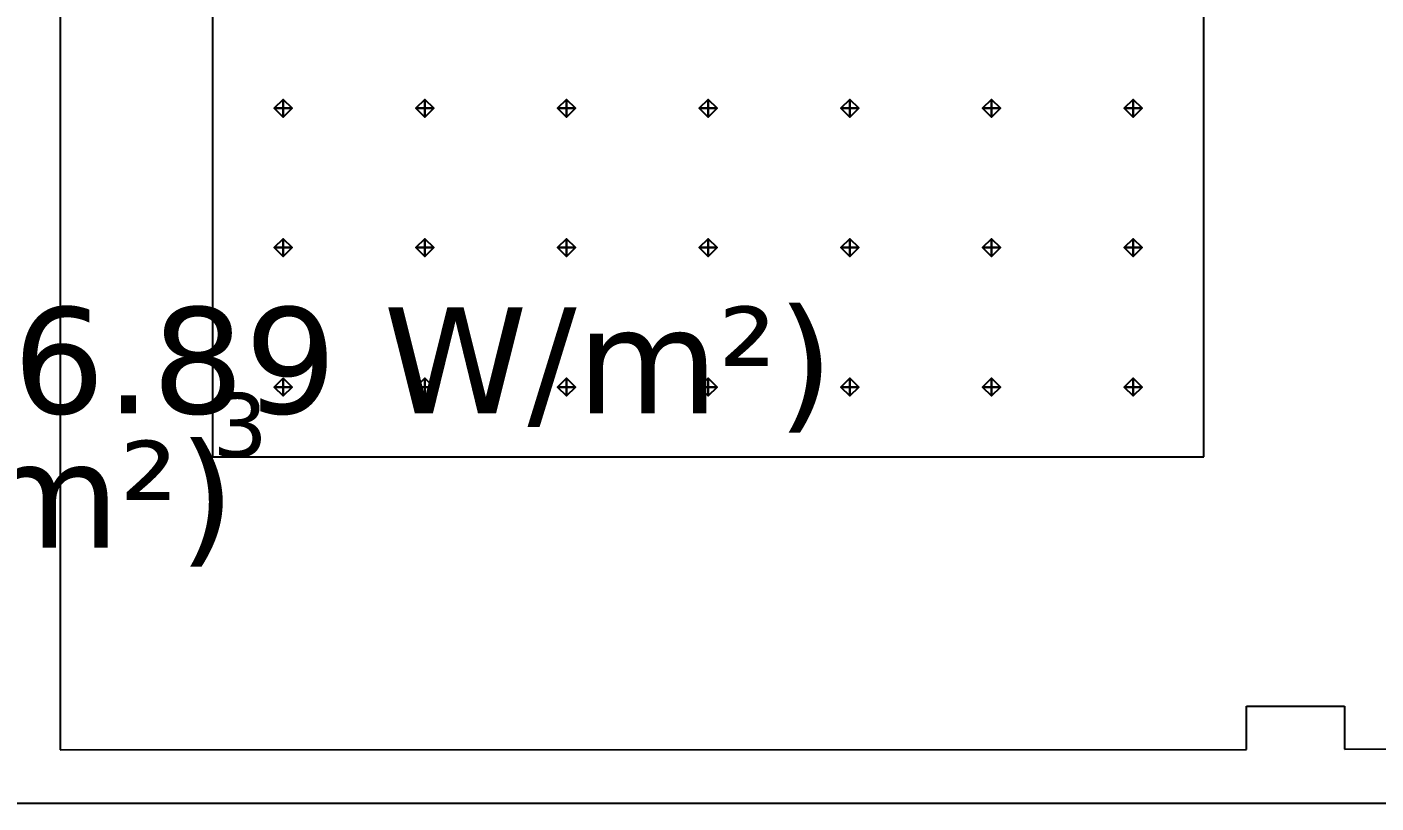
# Model space of a CAD drawing. Header units: inches. Extents: x -2 to 23.6, y -0.2 to 13.5.
# Drawn here: x 13.059 to 16.868, y 0.84 to 3.032 of the extents above; entities that cross this region are included whole.
import ezdxf

# ---------------------------------------------------------------- set-up
doc = ezdxf.new("R2010")
doc.units = ezdxf.units.IN
doc.header["$MEASUREMENT"] = 0
for name, color, linetype, true_color in [('DLX_CALC', 3, 'Continuous', 0x00ff00), ('DLX_CONT', 7, 'Continuous', 0x969696), ('DLX_DESC', 7, 'Continuous', 0x969696), ('DLX_RESKEY_IDX', 7, 'Continuous', 0x707070)]:
    doc.layers.add(name, color=color, linetype=linetype, true_color=true_color)
doc.styles.add('TableTextStyle', font='')
doc.styles.get('TableTextStyle').set_extended_font_data('VERDANA.TTF')

msp = doc.modelspace()

# ---------------------------------------------------------------- linework, layer by layer
at = {"layer": 'DLX_CALC'}
for points in [[(13.5822, 8.1178, 0), (13.5822, 1.8178, 0)], [(16.3822, 1.8178, 0), (16.3822, 8.1178, 0)], [(13.5822, 1.8178, 0), (16.3822, 1.8178, 0)]]:
    msp.add_polyline3d(points, dxfattribs=at)
at = {"layer": 'DLX_CONT'}
for points in [[(13.1521, 3.2401, 0), (13.1521, 0.9904, 0)], [(16.5021, 0.9916, 0), (16.5021, 1.1139, 0)], [(16.5021, 1.1139, 0), (16.7792, 1.1139, 0)], [(16.7792, 1.1139, 0), (16.7792, 0.992, 0)], [(13.1521, 0.9904, 0), (16.5021, 0.9916, 0)], [(16.7792, 0.992, 0), (17.9832, 0.9933, 0)], [(11.2799, 0.84, 0), (18.2332, 0.84, 0)]]:
    msp.add_polyline3d(points, dxfattribs=at)

# ---------------------------------------------------------------- texts
at = {"layer": 'DLX_DESC', "style": 'TableTextStyle'}
for s, p in [('aseo (6.89 W/m²)', (11.7552, 1.9403)), ('Escaleras (1.71 W/m²)', (9.0804, 1.5613))]:
    msp.add_text(s, height=0.3, dxfattribs=at).set_placement(p)
at = {"layer": 'DLX_RESKEY_IDX', "style": 'TableTextStyle'}
msp.add_text('3', height=0.18, dxfattribs=at).set_placement((13.5822, 1.8178))

# ---------------------------------------------------------------- meshes
at = {"layer": 'DLX_CALC'}
mesh = msp.add_polyface(dxfattribs=at)
corners = [(13.7822, 2.7771), (13.8072, 2.8022), (13.7822, 2.8022), (13.8072, 2.8022), (13.7822, 2.8272), (13.7822, 2.8022), (13.7822, 2.8272), (13.7572, 2.8022), (13.7822, 2.8022), (13.7572, 2.8022), (13.7822, 2.7771), (13.7822, 2.8022), (13.8072, 2.8022), (13.7822, 2.7771), (13.7822, 2.8022), (13.7822, 2.8272), (13.8072, 2.8022), (13.7822, 2.8022), (13.7572, 2.8022), (13.7822, 2.8272), (13.7822, 2.8022), (13.7822, 2.7771), (13.7572, 2.8022), (13.7822, 2.8022)]
mesh.append_faces([[corners[k] for k in face] for face in [(0, 1, 2), (3, 4, 5), (6, 7, 8), (9, 10, 11), (12, 13, 14), (15, 16, 17), (18, 19, 20), (21, 22, 23)]])
mesh = msp.add_polyface(dxfattribs=at)
corners = [(14.1822, 2.7771), (14.2072, 2.8022), (14.1822, 2.8022), (14.2072, 2.8022), (14.1822, 2.8272), (14.1822, 2.8022), (14.1822, 2.8272), (14.1572, 2.8022), (14.1822, 2.8022), (14.1572, 2.8022), (14.1822, 2.7771), (14.1822, 2.8022), (14.2072, 2.8022), (14.1822, 2.7771), (14.1822, 2.8022), (14.1822, 2.8272), (14.2072, 2.8022), (14.1822, 2.8022), (14.1572, 2.8022), (14.1822, 2.8272), (14.1822, 2.8022), (14.1822, 2.7771), (14.1572, 2.8022), (14.1822, 2.8022)]
mesh.append_faces([[corners[k] for k in face] for face in [(0, 1, 2), (3, 4, 5), (6, 7, 8), (9, 10, 11), (12, 13, 14), (15, 16, 17), (18, 19, 20), (21, 22, 23)]])
mesh = msp.add_polyface(dxfattribs=at)
corners = [(14.5822, 2.7771), (14.6072, 2.8022), (14.5822, 2.8022), (14.6072, 2.8022), (14.5822, 2.8272), (14.5822, 2.8022), (14.5822, 2.8272), (14.5572, 2.8022), (14.5822, 2.8022), (14.5572, 2.8022), (14.5822, 2.7771), (14.5822, 2.8022), (14.6072, 2.8022), (14.5822, 2.7771), (14.5822, 2.8022), (14.5822, 2.8272), (14.6072, 2.8022), (14.5822, 2.8022), (14.5572, 2.8022), (14.5822, 2.8272), (14.5822, 2.8022), (14.5822, 2.7771), (14.5572, 2.8022), (14.5822, 2.8022)]
mesh.append_faces([[corners[k] for k in face] for face in [(0, 1, 2), (3, 4, 5), (6, 7, 8), (9, 10, 11), (12, 13, 14), (15, 16, 17), (18, 19, 20), (21, 22, 23)]])
mesh = msp.add_polyface(dxfattribs=at)
corners = [(14.9822, 2.7771), (15.0072, 2.8022), (14.9822, 2.8022), (15.0072, 2.8022), (14.9822, 2.8272), (14.9822, 2.8022), (14.9822, 2.8272), (14.9572, 2.8022), (14.9822, 2.8022), (14.9572, 2.8022), (14.9822, 2.7771), (14.9822, 2.8022), (15.0072, 2.8022), (14.9822, 2.7771), (14.9822, 2.8022), (14.9822, 2.8272), (15.0072, 2.8022), (14.9822, 2.8022), (14.9572, 2.8022), (14.9822, 2.8272), (14.9822, 2.8022), (14.9822, 2.7771), (14.9572, 2.8022), (14.9822, 2.8022)]
mesh.append_faces([[corners[k] for k in face] for face in [(0, 1, 2), (3, 4, 5), (6, 7, 8), (9, 10, 11), (12, 13, 14), (15, 16, 17), (18, 19, 20), (21, 22, 23)]])
mesh = msp.add_polyface(dxfattribs=at)
corners = [(15.3822, 2.7771), (15.4072, 2.8022), (15.3822, 2.8022), (15.4072, 2.8022), (15.3822, 2.8272), (15.3822, 2.8022), (15.3822, 2.8272), (15.3572, 2.8022), (15.3822, 2.8022), (15.3572, 2.8022), (15.3822, 2.7771), (15.3822, 2.8022), (15.4072, 2.8022), (15.3822, 2.7771), (15.3822, 2.8022), (15.3822, 2.8272), (15.4072, 2.8022), (15.3822, 2.8022), (15.3572, 2.8022), (15.3822, 2.8272), (15.3822, 2.8022), (15.3822, 2.7771), (15.3572, 2.8022), (15.3822, 2.8022)]
mesh.append_faces([[corners[k] for k in face] for face in [(0, 1, 2), (3, 4, 5), (6, 7, 8), (9, 10, 11), (12, 13, 14), (15, 16, 17), (18, 19, 20), (21, 22, 23)]])
mesh = msp.add_polyface(dxfattribs=at)
corners = [(15.7822, 2.7771), (15.8072, 2.8022), (15.7822, 2.8022), (15.8072, 2.8022), (15.7822, 2.8272), (15.7822, 2.8022), (15.7822, 2.8272), (15.7572, 2.8022), (15.7822, 2.8022), (15.7572, 2.8022), (15.7822, 2.7771), (15.7822, 2.8022), (15.8072, 2.8022), (15.7822, 2.7771), (15.7822, 2.8022), (15.7822, 2.8272), (15.8072, 2.8022), (15.7822, 2.8022), (15.7572, 2.8022), (15.7822, 2.8272), (15.7822, 2.8022), (15.7822, 2.7771), (15.7572, 2.8022), (15.7822, 2.8022)]
mesh.append_faces([[corners[k] for k in face] for face in [(0, 1, 2), (3, 4, 5), (6, 7, 8), (9, 10, 11), (12, 13, 14), (15, 16, 17), (18, 19, 20), (21, 22, 23)]])
mesh = msp.add_polyface(dxfattribs=at)
corners = [(16.1822, 2.7771), (16.2072, 2.8022), (16.1822, 2.8022), (16.2072, 2.8022), (16.1822, 2.8272), (16.1822, 2.8022), (16.1822, 2.8272), (16.1572, 2.8022), (16.1822, 2.8022), (16.1572, 2.8022), (16.1822, 2.7771), (16.1822, 2.8022), (16.2072, 2.8022), (16.1822, 2.7771), (16.1822, 2.8022), (16.1822, 2.8272), (16.2072, 2.8022), (16.1822, 2.8022), (16.1572, 2.8022), (16.1822, 2.8272), (16.1822, 2.8022), (16.1822, 2.7771), (16.1572, 2.8022), (16.1822, 2.8022)]
mesh.append_faces([[corners[k] for k in face] for face in [(0, 1, 2), (3, 4, 5), (6, 7, 8), (9, 10, 11), (12, 13, 14), (15, 16, 17), (18, 19, 20), (21, 22, 23)]])
mesh = msp.add_polyface(dxfattribs=at)
corners = [(13.7822, 2.3834), (13.8072, 2.4084), (13.7822, 2.4084), (13.8072, 2.4084), (13.7822, 2.4334), (13.7822, 2.4084), (13.7822, 2.4334), (13.7572, 2.4084), (13.7822, 2.4084), (13.7572, 2.4084), (13.7822, 2.3834), (13.7822, 2.4084), (13.8072, 2.4084), (13.7822, 2.3834), (13.7822, 2.4084), (13.7822, 2.4334), (13.8072, 2.4084), (13.7822, 2.4084), (13.7572, 2.4084), (13.7822, 2.4334), (13.7822, 2.4084), (13.7822, 2.3834), (13.7572, 2.4084), (13.7822, 2.4084)]
mesh.append_faces([[corners[k] for k in face] for face in [(0, 1, 2), (3, 4, 5), (6, 7, 8), (9, 10, 11), (12, 13, 14), (15, 16, 17), (18, 19, 20), (21, 22, 23)]])
mesh = msp.add_polyface(dxfattribs=at)
corners = [(14.1822, 2.3834), (14.2072, 2.4084), (14.1822, 2.4084), (14.2072, 2.4084), (14.1822, 2.4334), (14.1822, 2.4084), (14.1822, 2.4334), (14.1572, 2.4084), (14.1822, 2.4084), (14.1572, 2.4084), (14.1822, 2.3834), (14.1822, 2.4084), (14.2072, 2.4084), (14.1822, 2.3834), (14.1822, 2.4084), (14.1822, 2.4334), (14.2072, 2.4084), (14.1822, 2.4084), (14.1572, 2.4084), (14.1822, 2.4334), (14.1822, 2.4084), (14.1822, 2.3834), (14.1572, 2.4084), (14.1822, 2.4084)]
mesh.append_faces([[corners[k] for k in face] for face in [(0, 1, 2), (3, 4, 5), (6, 7, 8), (9, 10, 11), (12, 13, 14), (15, 16, 17), (18, 19, 20), (21, 22, 23)]])
mesh = msp.add_polyface(dxfattribs=at)
corners = [(14.5822, 2.3834), (14.6072, 2.4084), (14.5822, 2.4084), (14.6072, 2.4084), (14.5822, 2.4334), (14.5822, 2.4084), (14.5822, 2.4334), (14.5572, 2.4084), (14.5822, 2.4084), (14.5572, 2.4084), (14.5822, 2.3834), (14.5822, 2.4084), (14.6072, 2.4084), (14.5822, 2.3834), (14.5822, 2.4084), (14.5822, 2.4334), (14.6072, 2.4084), (14.5822, 2.4084), (14.5572, 2.4084), (14.5822, 2.4334), (14.5822, 2.4084), (14.5822, 2.3834), (14.5572, 2.4084), (14.5822, 2.4084)]
mesh.append_faces([[corners[k] for k in face] for face in [(0, 1, 2), (3, 4, 5), (6, 7, 8), (9, 10, 11), (12, 13, 14), (15, 16, 17), (18, 19, 20), (21, 22, 23)]])
mesh = msp.add_polyface(dxfattribs=at)
corners = [(14.9822, 2.3834), (15.0072, 2.4084), (14.9822, 2.4084), (15.0072, 2.4084), (14.9822, 2.4334), (14.9822, 2.4084), (14.9822, 2.4334), (14.9572, 2.4084), (14.9822, 2.4084), (14.9572, 2.4084), (14.9822, 2.3834), (14.9822, 2.4084), (15.0072, 2.4084), (14.9822, 2.3834), (14.9822, 2.4084), (14.9822, 2.4334), (15.0072, 2.4084), (14.9822, 2.4084), (14.9572, 2.4084), (14.9822, 2.4334), (14.9822, 2.4084), (14.9822, 2.3834), (14.9572, 2.4084), (14.9822, 2.4084)]
mesh.append_faces([[corners[k] for k in face] for face in [(0, 1, 2), (3, 4, 5), (6, 7, 8), (9, 10, 11), (12, 13, 14), (15, 16, 17), (18, 19, 20), (21, 22, 23)]])
mesh = msp.add_polyface(dxfattribs=at)
corners = [(15.3822, 2.3834), (15.4072, 2.4084), (15.3822, 2.4084), (15.4072, 2.4084), (15.3822, 2.4334), (15.3822, 2.4084), (15.3822, 2.4334), (15.3572, 2.4084), (15.3822, 2.4084), (15.3572, 2.4084), (15.3822, 2.3834), (15.3822, 2.4084), (15.4072, 2.4084), (15.3822, 2.3834), (15.3822, 2.4084), (15.3822, 2.4334), (15.4072, 2.4084), (15.3822, 2.4084), (15.3572, 2.4084), (15.3822, 2.4334), (15.3822, 2.4084), (15.3822, 2.3834), (15.3572, 2.4084), (15.3822, 2.4084)]
mesh.append_faces([[corners[k] for k in face] for face in [(0, 1, 2), (3, 4, 5), (6, 7, 8), (9, 10, 11), (12, 13, 14), (15, 16, 17), (18, 19, 20), (21, 22, 23)]])
mesh = msp.add_polyface(dxfattribs=at)
corners = [(15.7822, 2.3834), (15.8072, 2.4084), (15.7822, 2.4084), (15.8072, 2.4084), (15.7822, 2.4334), (15.7822, 2.4084), (15.7822, 2.4334), (15.7572, 2.4084), (15.7822, 2.4084), (15.7572, 2.4084), (15.7822, 2.3834), (15.7822, 2.4084), (15.8072, 2.4084), (15.7822, 2.3834), (15.7822, 2.4084), (15.7822, 2.4334), (15.8072, 2.4084), (15.7822, 2.4084), (15.7572, 2.4084), (15.7822, 2.4334), (15.7822, 2.4084), (15.7822, 2.3834), (15.7572, 2.4084), (15.7822, 2.4084)]
mesh.append_faces([[corners[k] for k in face] for face in [(0, 1, 2), (3, 4, 5), (6, 7, 8), (9, 10, 11), (12, 13, 14), (15, 16, 17), (18, 19, 20), (21, 22, 23)]])
mesh = msp.add_polyface(dxfattribs=at)
corners = [(16.1822, 2.3834), (16.2072, 2.4084), (16.1822, 2.4084), (16.2072, 2.4084), (16.1822, 2.4334), (16.1822, 2.4084), (16.1822, 2.4334), (16.1572, 2.4084), (16.1822, 2.4084), (16.1572, 2.4084), (16.1822, 2.3834), (16.1822, 2.4084), (16.2072, 2.4084), (16.1822, 2.3834), (16.1822, 2.4084), (16.1822, 2.4334), (16.2072, 2.4084), (16.1822, 2.4084), (16.1572, 2.4084), (16.1822, 2.4334), (16.1822, 2.4084), (16.1822, 2.3834), (16.1572, 2.4084), (16.1822, 2.4084)]
mesh.append_faces([[corners[k] for k in face] for face in [(0, 1, 2), (3, 4, 5), (6, 7, 8), (9, 10, 11), (12, 13, 14), (15, 16, 17), (18, 19, 20), (21, 22, 23)]])
mesh = msp.add_polyface(dxfattribs=at)
corners = [(13.7822, 1.9896), (13.8072, 2.0146), (13.7822, 2.0146), (13.8072, 2.0146), (13.7822, 2.0396), (13.7822, 2.0146), (13.7822, 2.0396), (13.7572, 2.0146), (13.7822, 2.0146), (13.7572, 2.0146), (13.7822, 1.9896), (13.7822, 2.0146), (13.8072, 2.0146), (13.7822, 1.9896), (13.7822, 2.0146), (13.7822, 2.0396), (13.8072, 2.0146), (13.7822, 2.0146), (13.7572, 2.0146), (13.7822, 2.0396), (13.7822, 2.0146), (13.7822, 1.9896), (13.7572, 2.0146), (13.7822, 2.0146)]
mesh.append_faces([[corners[k] for k in face] for face in [(0, 1, 2), (3, 4, 5), (6, 7, 8), (9, 10, 11), (12, 13, 14), (15, 16, 17), (18, 19, 20), (21, 22, 23)]])
mesh = msp.add_polyface(dxfattribs=at)
corners = [(14.1822, 1.9896), (14.2072, 2.0146), (14.1822, 2.0146), (14.2072, 2.0146), (14.1822, 2.0396), (14.1822, 2.0146), (14.1822, 2.0396), (14.1572, 2.0146), (14.1822, 2.0146), (14.1572, 2.0146), (14.1822, 1.9896), (14.1822, 2.0146), (14.2072, 2.0146), (14.1822, 1.9896), (14.1822, 2.0146), (14.1822, 2.0396), (14.2072, 2.0146), (14.1822, 2.0146), (14.1572, 2.0146), (14.1822, 2.0396), (14.1822, 2.0146), (14.1822, 1.9896), (14.1572, 2.0146), (14.1822, 2.0146)]
mesh.append_faces([[corners[k] for k in face] for face in [(0, 1, 2), (3, 4, 5), (6, 7, 8), (9, 10, 11), (12, 13, 14), (15, 16, 17), (18, 19, 20), (21, 22, 23)]])
mesh = msp.add_polyface(dxfattribs=at)
corners = [(14.5822, 1.9896), (14.6072, 2.0146), (14.5822, 2.0146), (14.6072, 2.0146), (14.5822, 2.0396), (14.5822, 2.0146), (14.5822, 2.0396), (14.5572, 2.0146), (14.5822, 2.0146), (14.5572, 2.0146), (14.5822, 1.9896), (14.5822, 2.0146), (14.6072, 2.0146), (14.5822, 1.9896), (14.5822, 2.0146), (14.5822, 2.0396), (14.6072, 2.0146), (14.5822, 2.0146), (14.5572, 2.0146), (14.5822, 2.0396), (14.5822, 2.0146), (14.5822, 1.9896), (14.5572, 2.0146), (14.5822, 2.0146)]
mesh.append_faces([[corners[k] for k in face] for face in [(0, 1, 2), (3, 4, 5), (6, 7, 8), (9, 10, 11), (12, 13, 14), (15, 16, 17), (18, 19, 20), (21, 22, 23)]])
mesh = msp.add_polyface(dxfattribs=at)
corners = [(14.9822, 1.9896), (15.0072, 2.0146), (14.9822, 2.0146), (15.0072, 2.0146), (14.9822, 2.0396), (14.9822, 2.0146), (14.9822, 2.0396), (14.9572, 2.0146), (14.9822, 2.0146), (14.9572, 2.0146), (14.9822, 1.9896), (14.9822, 2.0146), (15.0072, 2.0146), (14.9822, 1.9896), (14.9822, 2.0146), (14.9822, 2.0396), (15.0072, 2.0146), (14.9822, 2.0146), (14.9572, 2.0146), (14.9822, 2.0396), (14.9822, 2.0146), (14.9822, 1.9896), (14.9572, 2.0146), (14.9822, 2.0146)]
mesh.append_faces([[corners[k] for k in face] for face in [(0, 1, 2), (3, 4, 5), (6, 7, 8), (9, 10, 11), (12, 13, 14), (15, 16, 17), (18, 19, 20), (21, 22, 23)]])
mesh = msp.add_polyface(dxfattribs=at)
corners = [(15.3822, 1.9896), (15.4072, 2.0146), (15.3822, 2.0146), (15.4072, 2.0146), (15.3822, 2.0396), (15.3822, 2.0146), (15.3822, 2.0396), (15.3572, 2.0146), (15.3822, 2.0146), (15.3572, 2.0146), (15.3822, 1.9896), (15.3822, 2.0146), (15.4072, 2.0146), (15.3822, 1.9896), (15.3822, 2.0146), (15.3822, 2.0396), (15.4072, 2.0146), (15.3822, 2.0146), (15.3572, 2.0146), (15.3822, 2.0396), (15.3822, 2.0146), (15.3822, 1.9896), (15.3572, 2.0146), (15.3822, 2.0146)]
mesh.append_faces([[corners[k] for k in face] for face in [(0, 1, 2), (3, 4, 5), (6, 7, 8), (9, 10, 11), (12, 13, 14), (15, 16, 17), (18, 19, 20), (21, 22, 23)]])
mesh = msp.add_polyface(dxfattribs=at)
corners = [(15.7822, 1.9896), (15.8072, 2.0146), (15.7822, 2.0146), (15.8072, 2.0146), (15.7822, 2.0396), (15.7822, 2.0146), (15.7822, 2.0396), (15.7572, 2.0146), (15.7822, 2.0146), (15.7572, 2.0146), (15.7822, 1.9896), (15.7822, 2.0146), (15.8072, 2.0146), (15.7822, 1.9896), (15.7822, 2.0146), (15.7822, 2.0396), (15.8072, 2.0146), (15.7822, 2.0146), (15.7572, 2.0146), (15.7822, 2.0396), (15.7822, 2.0146), (15.7822, 1.9896), (15.7572, 2.0146), (15.7822, 2.0146)]
mesh.append_faces([[corners[k] for k in face] for face in [(0, 1, 2), (3, 4, 5), (6, 7, 8), (9, 10, 11), (12, 13, 14), (15, 16, 17), (18, 19, 20), (21, 22, 23)]])
mesh = msp.add_polyface(dxfattribs=at)
corners = [(16.1822, 1.9896), (16.2072, 2.0146), (16.1822, 2.0146), (16.2072, 2.0146), (16.1822, 2.0396), (16.1822, 2.0146), (16.1822, 2.0396), (16.1572, 2.0146), (16.1822, 2.0146), (16.1572, 2.0146), (16.1822, 1.9896), (16.1822, 2.0146), (16.2072, 2.0146), (16.1822, 1.9896), (16.1822, 2.0146), (16.1822, 2.0396), (16.2072, 2.0146), (16.1822, 2.0146), (16.1572, 2.0146), (16.1822, 2.0396), (16.1822, 2.0146), (16.1822, 1.9896), (16.1572, 2.0146), (16.1822, 2.0146)]
mesh.append_faces([[corners[k] for k in face] for face in [(0, 1, 2), (3, 4, 5), (6, 7, 8), (9, 10, 11), (12, 13, 14), (15, 16, 17), (18, 19, 20), (21, 22, 23)]])

doc.saveas('drawing.dxf')
